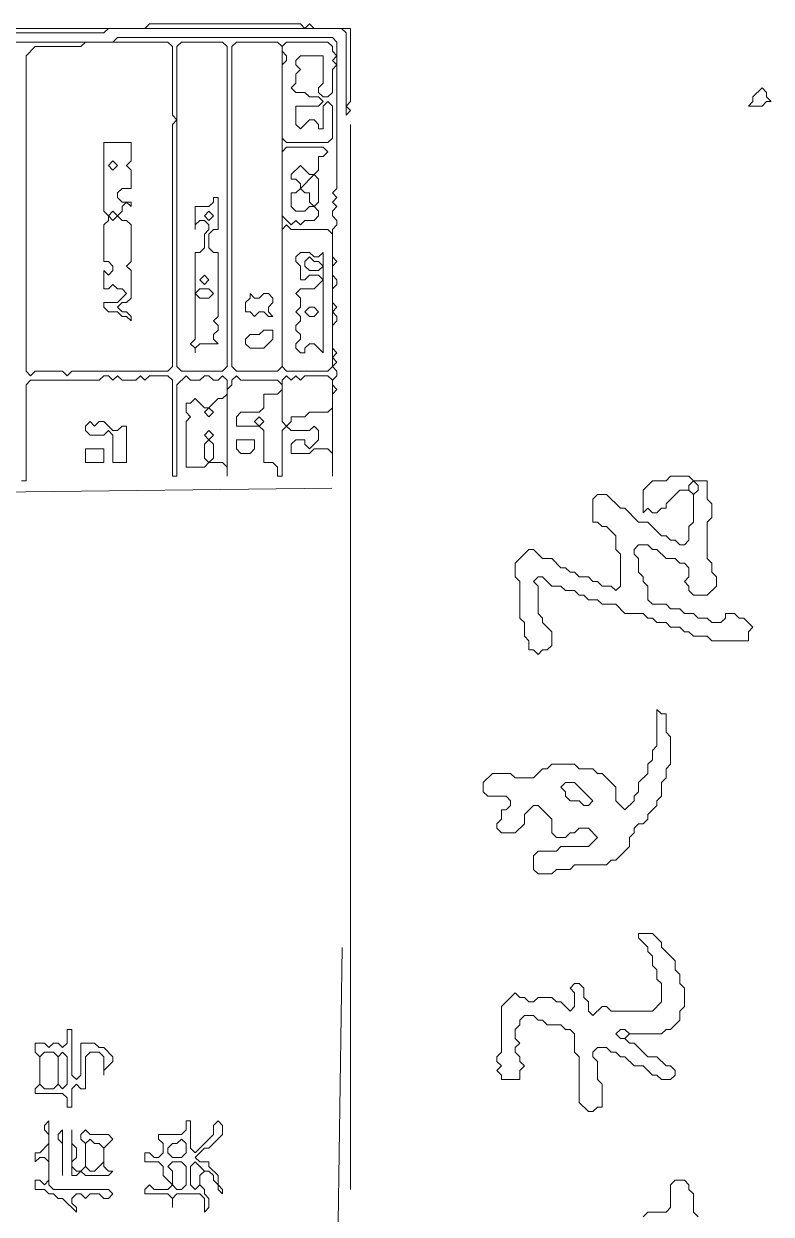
# Model space of a CAD drawing. Extents: x 10 to 1972, y 10 to 1392.
# Drawn here: x 1384.5 to 1548, y 1105.6 to 1366 of the extents above; entities that cross this region are included whole.
import ezdxf

# ---------------------------------------------------------------- set-up
doc = ezdxf.new("R2010")
doc.units = 0
for name, color, linetype, lineweight in [('TEXT_FALLBACK_OUTLINE', 2, 'Continuous', 0), ('TRACE_CURVE', 6, 'Continuous', 0), ('TRACE_STRAIGHT', 5, 'Continuous', 0), ('TRACE_TEXT_SYMBOL', 6, 'Continuous', 0)]:
    doc.layers.add(name, color=color, linetype=linetype, lineweight=lineweight)

msp = doc.modelspace()

# ---------------------------------------------------------------- linework, layer by layer
at = {"layer": 'TEXT_FALLBACK_OUTLINE', "color": 2}
for points in [[(1445, 1316), (1444, 1315), (1444, 1314), (1445, 1313), (1445, 1310), (1446, 1310), (1447, 1311), (1449, 1311), (1450, 1310), (1448, 1308), (1445, 1308), (1444, 1307), (1445, 1306), (1445, 1304), (1444, 1303), (1445, 1302), (1445, 1301), (1444, 1300), (1444, 1299), (1445, 1298), (1445, 1297), (1444, 1296), (1444, 1295), (1445, 1294), (1446, 1294), (1446, 1295), (1447, 1296), (1448, 1296), (1450, 1294), (1450, 1316), (1449, 1315), (1448, 1315), (1447, 1316)], [(1446, 1314), (1447, 1315), (1448, 1314), (1449, 1314), (1450, 1313), (1449, 1312), (1447, 1312), (1446, 1313)], [(1446, 1303), (1447, 1304), (1448, 1304), (1449, 1303), (1448, 1302), (1447, 1302)], [(1394, 1146), (1394, 1143), (1393, 1142), (1392, 1143), (1391, 1143), (1390, 1142), (1389, 1143), (1387, 1143), (1387, 1141), (1388, 1140), (1388, 1134), (1387, 1133), (1387, 1132), (1393, 1132), (1394, 1131), (1394, 1129), (1395, 1129), (1395, 1133), (1396, 1134), (1397, 1133), (1398, 1133), (1398, 1140), (1399, 1141), (1401, 1141), (1402, 1140), (1402, 1136), (1402, 1137), (1404, 1139), (1404, 1140), (1402, 1142), (1401, 1142), (1400, 1143), (1397, 1143), (1397, 1136), (1396, 1135), (1395, 1136), (1395, 1146)], [(1388, 1140), (1389, 1141), (1391, 1141), (1392, 1140), (1392, 1134), (1391, 1133), (1389, 1133), (1388, 1134)], [(1392, 1140), (1393, 1141), (1394, 1140), (1394, 1134), (1393, 1133), (1392, 1134)], [(1390, 1126), (1389, 1125), (1389, 1124), (1390, 1123), (1390, 1121), (1388, 1119), (1387, 1119), (1387, 1117), (1388, 1118), (1389, 1118), (1390, 1117), (1390, 1113), (1389, 1112), (1388, 1113), (1387, 1113), (1387, 1111), (1389, 1111), (1390, 1110), (1391, 1110), (1392, 1109), (1393, 1109), (1396, 1106), (1396, 1107), (1395, 1108), (1395, 1109), (1396, 1110), (1397, 1110), (1398, 1109), (1399, 1110), (1401, 1110), (1402, 1109), (1403, 1109), (1404, 1110), (1403, 1111), (1391, 1111), (1390, 1112)], [(1420, 1126), (1420, 1124), (1419, 1123), (1414, 1123), (1414, 1122), (1415, 1121), (1415, 1119), (1414, 1118), (1413, 1118), (1412, 1119), (1411, 1119), (1411, 1117), (1414, 1117), (1415, 1116), (1415, 1114), (1417, 1112), (1416, 1111), (1413, 1111), (1412, 1112), (1411, 1111), (1411, 1110), (1416, 1110), (1417, 1109), (1417, 1107), (1417, 1109), (1418, 1110), (1423, 1110), (1424, 1109), (1424, 1106), (1425, 1107), (1425, 1109), (1424, 1110), (1424, 1111), (1423, 1112), (1423, 1114), (1424, 1115), (1425, 1115), (1426, 1114), (1426, 1113), (1427, 1112), (1427, 1111), (1428, 1110), (1428, 1111), (1427, 1112), (1427, 1114), (1425, 1116), (1425, 1117), (1423, 1117), (1422, 1118), (1424, 1120), (1425, 1120), (1428, 1123), (1428, 1125), (1427, 1126), (1426, 1125), (1426, 1123), (1422, 1119), (1421, 1120), (1421, 1126)], [(1393, 1124), (1392, 1123), (1392, 1122), (1393, 1121), (1393, 1114)], [(1395, 1124), (1395, 1114), (1396, 1114), (1397, 1115), (1398, 1114), (1403, 1114), (1404, 1115), (1403, 1115), (1402, 1116), (1402, 1120), (1404, 1122), (1403, 1123), (1399, 1123), (1398, 1124), (1397, 1123), (1397, 1122), (1398, 1121), (1398, 1116), (1397, 1115), (1396, 1115), (1395, 1116), (1395, 1117), (1396, 1118), (1396, 1120), (1395, 1121)], [(1398, 1121), (1399, 1122), (1400, 1121), (1401, 1121), (1402, 1120), (1402, 1117), (1400, 1115), (1399, 1115), (1398, 1116)], [(1418, 1121), (1419, 1122), (1420, 1121), (1420, 1119), (1419, 1118), (1417, 1118), (1416, 1119), (1416, 1120), (1417, 1121)], [(1416, 1116), (1417, 1117), (1419, 1117), (1420, 1116), (1420, 1112), (1419, 1111), (1418, 1111), (1417, 1112), (1417, 1115)], [(1421, 1116), (1422, 1117), (1424, 1115), (1423, 1114), (1423, 1112), (1422, 1111), (1421, 1112)]]:
    msp.add_lwpolyline(points, close=True, dxfattribs=at)
at = {"layer": 'TRACE_CURVE', "color": 6}
for points in [[(1378, 1364), (1402, 1364), (1403, 1365), (1454, 1365), (1455, 1364), (1455, 1346), (1456, 1347), (1455, 1348), (1456, 1349), (1456, 1365), (1448, 1365), (1447, 1366), (1446, 1365), (1445, 1366), (1412, 1366), (1411, 1365), (1374, 1365)], [(1452, 1300), (1453, 1301), (1453, 1302), (1452, 1303), (1453, 1304), (1452, 1305), (1452, 1308), (1453, 1309), (1453, 1310), (1452, 1311), (1452, 1313), (1453, 1314), (1452, 1315), (1452, 1321), (1453, 1322), (1453, 1323), (1452, 1324), (1452, 1325), (1453, 1326), (1452, 1327), (1453, 1328), (1452, 1329), (1453, 1330), (1453, 1362), (1452, 1363), (1405, 1363), (1404, 1362), (1378, 1362)], [(1422, 1284), (1421, 1283), (1420, 1283), (1420, 1281), (1421, 1280), (1420, 1279), (1420, 1269), (1424, 1269), (1425, 1270), (1428, 1270), (1429, 1269), (1429, 1267), (1429, 1286), (1430, 1287), (1430, 1288), (1431, 1289), (1432, 1288), (1440, 1288), (1441, 1287), (1441, 1286), (1440, 1285), (1437, 1285), (1437, 1282), (1436, 1281), (1432, 1281), (1431, 1280), (1431, 1278), (1436, 1278), (1437, 1277), (1437, 1270), (1439, 1270), (1440, 1269), (1440, 1267), (1441, 1267), (1441, 1277), (1442, 1278), (1443, 1277), (1447, 1277), (1448, 1278), (1449, 1277), (1449, 1275), (1447, 1273), (1446, 1274), (1446, 1275), (1444, 1275), (1443, 1274), (1443, 1272), (1447, 1272), (1448, 1273), (1451, 1273), (1452, 1272), (1452, 1267), (1452, 1285), (1453, 1286), (1452, 1287), (1452, 1288), (1453, 1289), (1453, 1290), (1452, 1291), (1453, 1292), (1452, 1293), (1453, 1294), (1452, 1295), (1452, 1300)], [(1384, 1266), (1385, 1266), (1385, 1287), (1386, 1288), (1401, 1288), (1402, 1289), (1403, 1289), (1404, 1288), (1405, 1289), (1406, 1288), (1409, 1288), (1410, 1289), (1411, 1288), (1412, 1289), (1416, 1289), (1417, 1288), (1417, 1267), (1418, 1267), (1418, 1287), (1420, 1289), (1421, 1288), (1423, 1288), (1424, 1289), (1425, 1289), (1426, 1288), (1427, 1288), (1428, 1289), (1429, 1288), (1429, 1285), (1428, 1284), (1427, 1284), (1425, 1282), (1424, 1282), (1422, 1284)]]:
    msp.add_lwpolyline(points, dxfattribs=at)
for points in [[(1397, 1361), (1398, 1362), (1416, 1362), (1417, 1361), (1417, 1346), (1418, 1345), (1417, 1344), (1417, 1291), (1416, 1290), (1395, 1290), (1394, 1289), (1393, 1290), (1387, 1290), (1386, 1289), (1385, 1290), (1385, 1359), (1387, 1361)], [(1418, 1361), (1419, 1362), (1428, 1362), (1429, 1361), (1429, 1291), (1428, 1290), (1419, 1290), (1418, 1291)], [(1430, 1361), (1431, 1362), (1440, 1362), (1441, 1361), (1441, 1291), (1440, 1290), (1431, 1290), (1430, 1291)], [(1441, 1361), (1442, 1362), (1451, 1362), (1452, 1361), (1452, 1360), (1453, 1359), (1452, 1358), (1453, 1357), (1452, 1356), (1452, 1351), (1451, 1350), (1450, 1350), (1449, 1351), (1449, 1352), (1450, 1353), (1450, 1359), (1445, 1359), (1444, 1358), (1444, 1357), (1445, 1356), (1444, 1355), (1444, 1353), (1443, 1352), (1444, 1351), (1446, 1351), (1447, 1350), (1449, 1350), (1450, 1349), (1449, 1348), (1444, 1348), (1444, 1344), (1445, 1343), (1447, 1345), (1448, 1345), (1449, 1344), (1449, 1343), (1450, 1343), (1450, 1348), (1451, 1349), (1452, 1348), (1452, 1341), (1451, 1340), (1442, 1340), (1441, 1341), (1441, 1357), (1442, 1358), (1442, 1359), (1441, 1360)], [(1441, 1338), (1442, 1339), (1450, 1339), (1451, 1338), (1450, 1337), (1449, 1337), (1449, 1334), (1448, 1333), (1447, 1333), (1445, 1335), (1443, 1333), (1443, 1332), (1444, 1332), (1445, 1331), (1445, 1330), (1444, 1329), (1443, 1329), (1443, 1326), (1444, 1325), (1446, 1325), (1447, 1326), (1448, 1326), (1449, 1325), (1449, 1324), (1448, 1323), (1446, 1323), (1445, 1322), (1444, 1323), (1443, 1322), (1441, 1324)], [(1448, 1333), (1449, 1332), (1449, 1327), (1448, 1326), (1447, 1327), (1447, 1329), (1446, 1329), (1445, 1330)], [(1441, 1321), (1442, 1322), (1443, 1321), (1451, 1321), (1452, 1320), (1452, 1291), (1451, 1290), (1442, 1290), (1441, 1291)], [(1441, 1288), (1442, 1289), (1443, 1288), (1444, 1289), (1445, 1288), (1446, 1289), (1451, 1289), (1452, 1288), (1452, 1282), (1451, 1281), (1447, 1281), (1446, 1280), (1443, 1280), (1443, 1279), (1442, 1278), (1441, 1279)], [(1424, 1281), (1425, 1282), (1426, 1281), (1425, 1280)], [(1435, 1279), (1436, 1280), (1437, 1279), (1436, 1278)], [(1424, 1276), (1425, 1277), (1426, 1276), (1425, 1275)], [(1424, 1274), (1425, 1275), (1426, 1274), (1426, 1271), (1425, 1270), (1424, 1271)]]:
    msp.add_lwpolyline(points, close=True, dxfattribs=at)
at = {"layer": 'TRACE_STRAIGHT', "color": 5}
for p, q in [((1456, 1344), (1456, 1111)), ((1339.37, 1263.1), (1451.87, 1264.39)), ((1453.28, 1103.84), (1454.17, 1163.88))]:
    msp.add_line(p, q, dxfattribs=at)
at = {"layer": 'TRACE_TEXT_SYMBOL', "color": 6}
for points in [[(1546, 1352), (1544, 1350), (1544, 1349), (1543, 1348), (1546, 1348), (1547, 1349), (1548, 1349), (1547, 1350), (1547, 1351)], [(1402, 1340), (1402, 1325), (1403, 1324), (1403, 1323), (1402, 1322), (1402, 1314), (1403, 1314), (1404, 1313), (1404, 1312), (1403, 1311), (1402, 1312), (1402, 1308), (1403, 1308), (1404, 1309), (1405, 1308), (1406, 1308), (1407, 1307), (1405, 1305), (1402, 1305), (1402, 1304), (1403, 1303), (1405, 1303), (1406, 1302), (1407, 1302), (1408, 1301), (1408, 1302), (1407, 1303), (1406, 1303), (1405, 1304), (1406, 1305), (1407, 1305), (1408, 1306), (1408, 1312), (1407, 1313), (1408, 1314), (1408, 1322), (1407, 1323), (1406, 1323), (1405, 1324), (1406, 1325), (1406, 1326), (1407, 1327), (1408, 1326), (1408, 1327), (1406, 1327), (1405, 1328), (1405, 1329), (1406, 1330), (1408, 1330), (1408, 1334), (1407, 1335), (1408, 1336), (1408, 1340)], [(1403, 1335), (1404, 1336), (1405, 1335), (1404, 1334)], [(1426, 1328), (1426, 1327), (1425, 1326), (1422, 1326), (1422, 1321), (1422, 1322), (1423, 1323), (1424, 1323), (1425, 1322), (1425, 1321), (1424, 1320), (1424, 1317), (1423, 1316), (1422, 1316), (1422, 1297), (1421, 1296), (1422, 1295), (1422, 1294), (1422, 1295), (1423, 1296), (1427, 1296), (1426, 1297), (1426, 1298), (1427, 1299), (1427, 1300), (1426, 1301), (1427, 1302), (1427, 1316), (1426, 1316), (1425, 1317), (1425, 1320), (1426, 1321), (1427, 1321), (1427, 1328)], [(1403, 1324), (1404, 1325), (1405, 1324), (1404, 1323)], [(1424, 1324), (1425, 1325), (1426, 1324), (1425, 1323)], [(1423, 1310), (1424, 1311), (1425, 1310), (1424, 1309)], [(1422, 1307), (1423, 1308), (1425, 1308), (1426, 1307), (1425, 1306), (1423, 1306)], [(1434, 1307), (1434, 1306), (1433, 1305), (1433, 1303), (1434, 1303), (1435, 1302), (1436, 1303), (1437, 1303), (1438, 1302), (1439, 1302), (1438, 1303), (1438, 1304), (1439, 1305), (1439, 1306), (1438, 1307), (1437, 1307), (1436, 1306), (1435, 1306)], [(1437, 1299), (1436, 1298), (1434, 1298), (1433, 1297), (1433, 1296), (1434, 1295), (1437, 1295), (1439, 1297), (1439, 1299)], [(1399, 1279), (1398, 1278), (1398, 1277), (1399, 1276), (1402, 1276), (1403, 1277), (1404, 1276), (1404, 1270), (1407, 1270), (1407, 1278), (1406, 1278), (1405, 1277), (1404, 1277), (1402, 1279), (1401, 1279), (1400, 1278)], [(1431, 1275), (1431, 1273), (1432, 1272), (1434, 1272), (1435, 1273), (1435, 1275)], [(1398, 1273), (1398, 1270), (1402, 1270), (1402, 1273)], [(1530, 1265), (1531, 1266), (1532, 1265), (1532, 1264), (1531, 1263), (1530, 1264)], [(1502, 1199), (1503, 1200), (1505, 1200), (1509, 1196), (1508, 1195), (1507, 1195), (1506, 1196), (1504, 1196), (1503, 1197), (1503, 1198)], [(1514, 1145), (1515, 1146), (1516, 1146), (1517, 1145), (1516, 1144), (1515, 1144)]]:
    msp.add_lwpolyline(points, close=True, dxfattribs=at)
for points in [[(1526, 1267), (1525, 1266), (1522, 1266), (1520, 1264), (1520, 1259), (1521, 1260), (1522, 1259), (1523, 1259), (1524, 1260), (1525, 1260), (1525, 1261), (1528, 1264), (1530, 1264), (1531, 1263), (1531, 1257), (1530, 1256), (1530, 1253), (1529, 1252), (1528, 1252), (1527, 1253), (1526, 1253), (1525, 1254), (1524, 1254), (1521, 1257), (1519, 1257), (1516, 1260), (1515, 1260), (1512, 1263), (1510, 1263), (1509, 1262), (1509, 1257), (1510, 1257), (1511, 1256), (1512, 1256), (1514, 1254), (1514, 1251), (1515, 1250), (1515, 1243), (1514, 1242), (1513, 1243), (1511, 1243), (1510, 1244), (1509, 1244), (1508, 1245), (1506, 1245), (1505, 1246), (1504, 1246), (1503, 1247), (1502, 1247), (1500, 1249), (1498, 1249), (1496, 1251), (1495, 1251), (1492, 1248), (1492, 1245), (1493, 1244), (1493, 1236), (1494, 1235), (1494, 1232), (1495, 1231), (1495, 1229), (1496, 1229), (1497, 1228), (1498, 1229)], [(1523, 1251), (1525, 1249), (1527, 1249), (1528, 1248), (1529, 1248), (1530, 1247), (1530, 1245), (1529, 1244), (1530, 1243), (1530, 1242), (1531, 1241), (1534, 1241), (1536, 1243), (1536, 1245), (1535, 1246), (1535, 1248), (1534, 1249), (1534, 1257), (1535, 1258), (1535, 1261), (1534, 1262), (1534, 1266), (1531, 1266), (1530, 1267), (1526, 1267)], [(1498, 1229), (1499, 1229), (1500, 1230), (1500, 1233), (1498, 1235), (1498, 1236), (1497, 1237), (1497, 1243), (1496, 1244), (1497, 1245), (1498, 1245), (1500, 1243), (1502, 1243), (1503, 1242), (1505, 1242), (1506, 1241), (1507, 1241), (1508, 1240), (1510, 1240), (1511, 1239), (1514, 1239), (1516, 1237), (1520, 1237), (1521, 1236), (1522, 1236), (1523, 1235), (1525, 1235), (1526, 1234), (1528, 1234), (1529, 1233), (1530, 1233), (1531, 1232), (1534, 1232), (1535, 1231), (1543, 1231), (1543, 1233), (1544, 1234), (1542, 1236), (1541, 1236), (1540, 1237), (1538, 1237), (1538, 1236), (1537, 1235), (1535, 1235), (1534, 1236), (1532, 1236), (1531, 1237), (1529, 1237), (1528, 1238), (1526, 1238), (1525, 1239), (1522, 1239), (1521, 1240), (1521, 1243), (1520, 1244), (1520, 1245), (1519, 1246), (1519, 1249), (1518, 1250), (1518, 1251), (1519, 1252), (1521, 1252), (1522, 1251), (1523, 1251)], [(1523, 1216), (1523, 1208), (1522, 1207), (1522, 1205), (1521, 1204), (1521, 1202), (1519, 1200), (1519, 1198), (1518, 1197), (1518, 1196), (1516, 1194), (1514, 1196), (1514, 1199), (1511, 1202), (1510, 1202), (1509, 1203), (1506, 1203), (1505, 1204), (1500, 1204), (1499, 1203), (1498, 1203), (1496, 1201), (1492, 1201), (1491, 1202), (1487, 1202), (1485, 1200), (1485, 1198), (1486, 1197), (1490, 1197), (1491, 1196), (1491, 1195), (1490, 1194), (1489, 1194), (1489, 1192), (1488, 1191), (1488, 1190), (1489, 1189), (1492, 1189), (1494, 1191), (1494, 1193), (1496, 1195), (1497, 1195), (1500, 1192), (1500, 1189), (1501, 1188), (1503, 1188), (1504, 1189), (1505, 1189), (1506, 1190), (1508, 1190), (1510, 1188), (1508, 1186), (1502, 1186), (1501, 1185), (1497, 1185), (1496, 1184), (1496, 1181), (1497, 1180), (1500, 1180), (1501, 1181), (1504, 1181), (1505, 1182), (1512, 1182), (1513, 1183)], [(1513, 1183), (1514, 1183), (1517, 1186), (1517, 1188), (1518, 1189), (1518, 1190), (1519, 1191), (1520, 1191), (1521, 1192), (1521, 1193), (1523, 1195), (1523, 1196), (1524, 1197), (1524, 1200), (1525, 1201), (1525, 1203), (1526, 1204), (1526, 1210), (1525, 1211), (1525, 1215), (1524, 1215), (1523, 1216)], [(1519, 1167), (1519, 1166), (1521, 1164), (1521, 1163), (1522, 1162), (1522, 1160), (1523, 1159), (1523, 1157), (1524, 1156), (1524, 1152), (1522, 1150), (1513, 1150), (1512, 1151), (1511, 1151), (1509, 1149), (1508, 1150), (1508, 1152), (1507, 1153), (1507, 1155), (1506, 1156), (1505, 1156), (1504, 1155), (1505, 1154), (1505, 1151), (1504, 1150), (1502, 1152), (1501, 1152), (1500, 1153), (1497, 1153), (1496, 1152), (1495, 1152), (1494, 1153), (1493, 1153), (1492, 1154), (1489, 1151), (1489, 1141), (1488, 1140), (1488, 1139), (1489, 1138), (1488, 1137), (1489, 1136), (1489, 1135), (1493, 1135), (1493, 1137), (1494, 1138), (1493, 1139), (1493, 1140), (1492, 1141), (1492, 1142), (1493, 1143), (1492, 1144), (1492, 1146), (1493, 1147), (1493, 1148), (1494, 1149), (1496, 1149), (1497, 1148), (1498, 1148), (1499, 1147), (1502, 1147), (1503, 1146), (1504, 1146), (1505, 1145), (1505, 1141)], [(1505, 1141), (1506, 1140), (1506, 1130), (1508, 1128), (1509, 1128), (1510, 1129), (1511, 1129), (1511, 1134), (1510, 1135), (1510, 1139), (1509, 1140), (1509, 1141), (1510, 1142), (1512, 1142), (1513, 1141), (1514, 1141), (1515, 1140), (1516, 1140), (1518, 1138), (1520, 1138), (1522, 1136), (1523, 1136), (1524, 1135), (1526, 1135), (1527, 1136), (1527, 1137), (1526, 1138), (1525, 1138), (1523, 1140), (1521, 1140), (1518, 1143), (1517, 1143), (1516, 1144), (1517, 1145), (1524, 1145), (1525, 1146), (1526, 1146), (1528, 1148), (1528, 1150), (1529, 1151), (1529, 1155), (1528, 1156), (1528, 1158), (1527, 1159), (1527, 1161), (1524, 1164), (1524, 1165), (1522, 1167), (1519, 1167)], [(1532, 1105), (1531, 1106), (1531, 1110), (1530, 1111), (1530, 1112), (1529, 1113), (1527, 1113), (1526, 1112), (1526, 1107), (1525, 1106), (1521, 1106), (1520, 1105)]]:
    msp.add_lwpolyline(points, dxfattribs=at)

doc.saveas('drawing.dxf')
